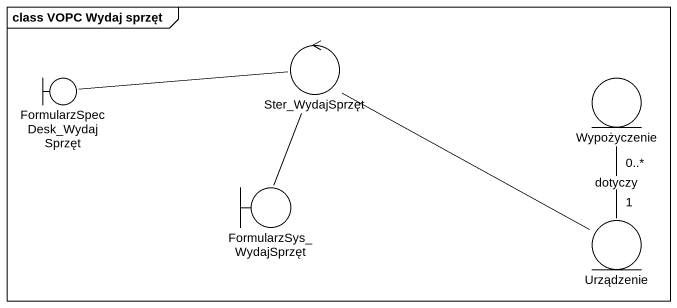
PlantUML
@startuml
mainframe class VOPC Wydaj sprzęt
control Ster_WydajSprzęt
boundary "FormularzSpecDesk_WydajSprzęt" as FormularzSpecDesk
entity Wypożyczenie
boundary FormularzSys_WydajSprzęt
entity Urządzenie
Ster_WydajSprzęt -left- FormularzSpecDesk
Ster_WydajSprzęt -- FormularzSys_WydajSprzęt
Wypożyczenie "0..*" -- "1" Urządzenie : dotyczy
Urządzenie -left- Ster_WydajSprzęt
@enduml
